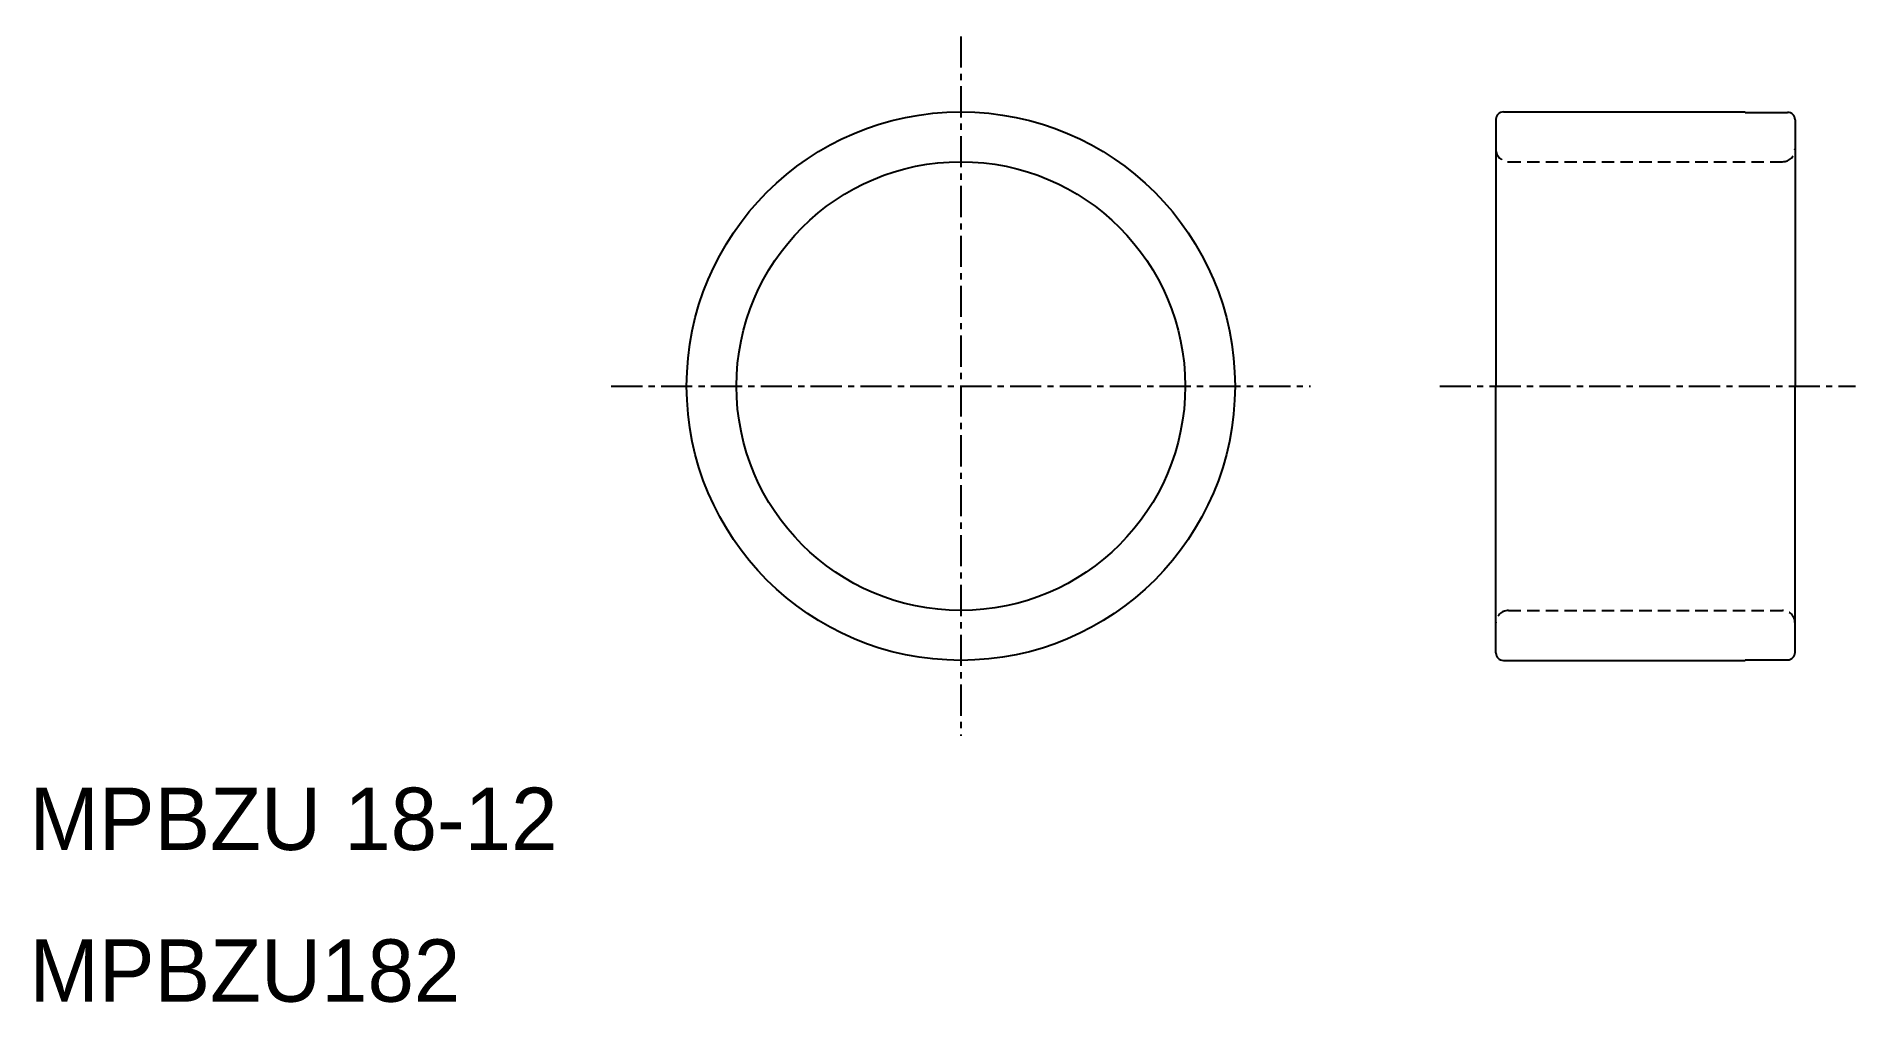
# Model space of a CAD drawing. Extents: x 45.8 to 118.8, y 75 to 113.7.
import ezdxf

# ---------------------------------------------------------------- set-up
doc = ezdxf.new("R2010")
doc.units = 0
doc.linetypes.add('CENTER', pattern=[2, 1.25, -0.25, 0.25, -0.25])
doc.linetypes.add('DASHED', pattern=[0.75, 0.5, -0.25])
doc.layers.get('0').update_dxf_attribs({"linetype": 'CONTINUOUS'})
doc.layers.add('CENTER', color=1, linetype='CENTER')

msp = doc.modelspace()

# ---------------------------------------------------------------- linework, layer by layer
at = {"color": 7, "linetype": 'CONTINUOUS'}
for p, q in [((104.331, 110.412), (104.331, 99.712)), ((104.331, 110.412), (104.331, 109.212)), ((104.631, 110.712), (114.331, 110.712)), ((114.331, 110.712), (114.331, 110.692)), ((114.331, 110.692), (116.031, 110.692)), ((116.331, 110.392), (116.331, 99.712)), ((116.331, 110.392), (116.331, 109.212)), ((104.331, 89.012), (104.331, 99.712)), ((116.331, 89.032), (116.331, 99.712)), ((104.331, 89.012), (104.331, 90.212)), ((116.331, 89.032), (116.331, 90.212)), ((104.631, 88.712), (114.331, 88.712)), ((114.331, 88.732), (116.031, 88.732)), ((114.331, 88.712), (114.331, 88.732))]:
    msp.add_line(p, q, dxfattribs=at)
at = {"color": 3, "linetype": 'DASHED'}
for p, q in [((104.831, 108.712), (115.831, 108.712)), ((104.831, 90.712), (115.831, 90.712))]:
    msp.add_line(p, q, dxfattribs=at)
at = {"color": 7, "linetype": 'CONTINUOUS'}
for radius in [11, 9]:
    msp.add_circle((82.865, 99.712), radius, dxfattribs=at)
for centre, start, end in [((104.631, 110.412), 90, 180), ((116.031, 110.392), 0, 90), ((104.631, 89.012), 180, 270), ((116.031, 89.032), 270, 0)]:
    msp.add_arc(centre, 0.3, start, end, dxfattribs=at)
at = {"color": 3, "linetype": 'DASHED'}
for centre, start, end in [((104.831, 109.212), 180, 270), ((115.831, 109.212), 270, 0), ((104.831, 90.212), 90, 180), ((115.831, 90.212), 0, 90)]:
    msp.add_arc(centre, 0.5, start, end, dxfattribs=at)
at = {"layer": 'CENTER', "color": 1, "linetype": 'CENTER'}
for p, q in [((82.865, 113.739), (82.865, 85.686)), ((68.839, 99.712), (96.891, 99.712)), ((68.839, 99.712), (96.891, 99.712)), ((102.077, 99.712), (118.763, 99.712))]:
    msp.add_line(p, q, dxfattribs=at)

# ---------------------------------------------------------------- texts
at = {"color": 7, "linetype": 'CONTINUOUS'}
for s, p in [('MPBZU 18-12', (45.503, 81.105)), ('MPBZU182', (45.503, 75.019))]:
    msp.add_text(s, height=2.5, dxfattribs=at).set_placement(p)

doc.saveas('drawing.dxf')
